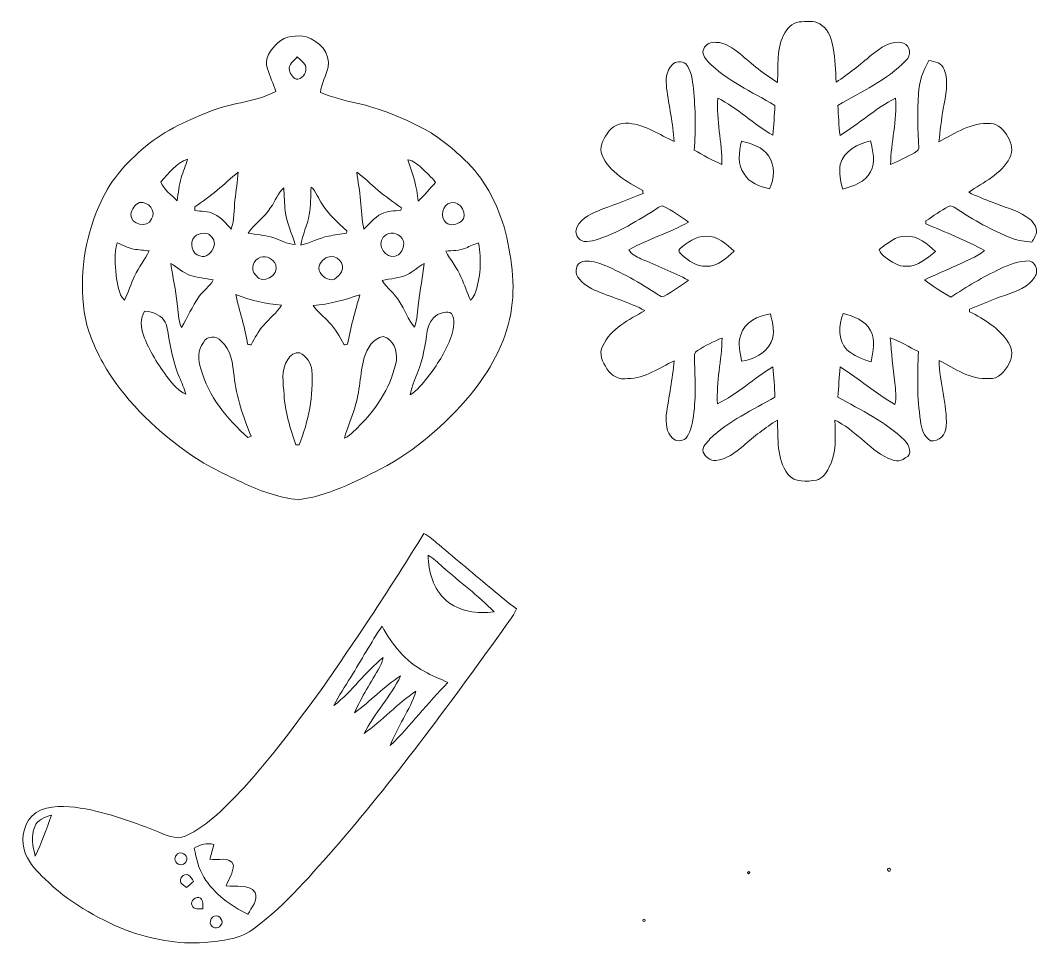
# Model space of a CAD drawing. Header units: centimetres. Extents: x -16.5 to 16.4, y -15 to 15.
import ezdxf

# ---------------------------------------------------------------- set-up
doc = ezdxf.new("R2010")
doc.units = ezdxf.units.CM
doc.header["$MEASUREMENT"] = 0
doc.layers.add('Layer 1', color=7, linetype='Continuous')

msp = doc.modelspace()

# ---------------------------------------------------------------- linework, layer by layer
at = {"layer": 'Layer 1', "color": 252, "lineweight": 9}
for points, knots in [([(8.26779, 14.56968), (8.38914, 14.75807), (8.57576, 14.95033), (8.82235, 14.93128), (8.82235, 14.93128), (9.04143, 14.94363), (9.29754, 14.97573), (9.47076, 14.80569), (9.47076, 14.80569), (9.70888, 14.64518), (9.78791, 14.34602), (9.83765, 14.08073), (9.83765, 14.08073), (9.91244, 13.71667), (9.91173, 13.34343), (9.93254, 12.97407), (9.93254, 12.97407), (10.33753, 13.23054), (10.70901, 13.53499), (11.07202, 13.84649), (11.07202, 13.84649), (11.36729, 14.07191), (11.71407, 14.36049), (12.11518, 14.23913), (12.11518, 14.23913), (12.34378, 14.15376), (12.37624, 13.82991), (12.19703, 13.67327), (12.19703, 13.67327), (11.58108, 13.02699), (10.74887, 12.65833), (9.98581, 12.21807), (9.98581, 12.21807), (10.01439, 11.8921), (10.01721, 11.56366), (10.0606, 11.23911), (10.0606, 11.23911), (10.67444, 11.62046), (11.21207, 12.11929), (11.85624, 12.45337), (11.85624, 12.45337), (11.9208, 11.72982), (11.70631, 11.01827), (11.6989, 10.29613), (11.6989, 10.29613), (11.96102, 10.41537), (12.21854, 10.54449), (12.4729, 10.68031), (12.4729, 10.68031), (12.53075, 10.71417), (12.61013, 10.75157), (12.61048, 10.83024), (12.61048, 10.83024), (12.5812, 11.41691), (12.56709, 12.00605), (12.6066, 12.59272), (12.6066, 12.59272), (12.63059, 12.97195), (12.73466, 13.34766), (12.94244, 13.66834), (12.94244, 13.66834), (13.13718, 13.65034), (13.36895, 13.58261), (13.44057, 13.37659), (13.44057, 13.37659), (13.59332, 12.97195), (13.48149, 12.52498), (13.40705, 12.11435), (13.40705, 12.11435), (13.34567, 11.75628), (13.2991, 11.39539), (13.26841, 11.03309), (13.26841, 11.03309), (13.78453, 11.32166), (14.32075, 11.6695), (14.93952, 11.62928), (14.93952, 11.62928), (15.2034, 11.62893), (15.38014, 11.40562), (15.49973, 11.19783), (15.49973, 11.19783), (15.62603, 11.00204), (15.68423, 10.73287), (15.56041, 10.52226), (15.56041, 10.52226), (15.29089, 9.97757), (14.70598, 9.72851), (14.23079, 9.39902), (14.23079, 9.39902), (14.47844, 9.27519), (14.73879, 9.17924), (14.99491, 9.07446), (14.99491, 9.07446), (15.35897, 8.92277), (15.75796, 8.84163), (16.08781, 8.61479), (16.08781, 8.61479), (16.25714, 8.51707), (16.40849, 8.35621), (16.43177, 8.15477), (16.43177, 8.15477), (16.42754, 8.01684), (16.33581, 7.90183), (16.28219, 7.78012), (16.28219, 7.78012), (16.06206, 7.81152), (15.83628, 7.82387), (15.62779, 7.90747), (15.62779, 7.90747), (14.98785, 8.16253), (14.38425, 8.50155), (13.81098, 8.88185), (13.81098, 8.88185), (13.74113, 8.9203), (13.65894, 8.98556), (13.57744, 8.94005), (13.57744, 8.94005), (13.31851, 8.80988), (13.08955, 8.62749), (12.84437, 8.47439), (12.84437, 8.47439), (12.84437, 8.44899), (12.84508, 8.39854), (12.84543, 8.37349), (12.84543, 8.37349), (13.48325, 8.1008), (14.13554, 7.85068), (14.74055, 7.50919), (14.74055, 7.50919), (14.47491, 7.28623), (14.14365, 7.17158), (13.83356, 7.02694), (13.83356, 7.02694), (13.48854, 6.86749), (13.13753, 6.72214), (12.79357, 6.56092), (12.79357, 6.56092), (13.06451, 6.35067), (13.35837, 6.17322), (13.65223, 5.99754), (13.65223, 5.99754), (14.16164, 6.34044), (14.69434, 6.64947), (15.24785, 6.91582), (15.24785, 6.91582), (15.54383, 7.05728), (15.86203, 7.17511), (16.19506, 7.17229), (16.19506, 7.17229), (16.34252, 7.14865), (16.42718, 6.98884), (16.43353, 6.84949), (16.43353, 6.84949), (16.4353, 6.68757), (16.31218, 6.56163), (16.20705, 6.45403), (16.20705, 6.45403), (15.89978, 6.18274), (15.48738, 6.09772), (15.11591, 5.95414), (15.11591, 5.95414), (14.8291, 5.8409), (14.54547, 5.72096), (14.25795, 5.60983), (14.25795, 5.60983), (14.25901, 5.58902), (14.26148, 5.54774), (14.26254, 5.52693), (14.26254, 5.52693), (14.74338, 5.28422), (15.22386, 4.98365), (15.52372, 4.52328), (15.52372, 4.52328), (15.6546, 4.32396), (15.66518, 4.04773), (15.53854, 3.84383), (15.53854, 3.84383), (15.41118, 3.59865), (15.20163, 3.32701), (14.88943, 3.36193), (14.88943, 3.36193), (14.28053, 3.31043), (13.77994, 3.68543), (13.26947, 3.9486), (13.26947, 3.9486), (13.28182, 3.22894), (13.53758, 2.53502), (13.50371, 1.8143), (13.50371, 1.8143), (13.49348, 1.55395), (13.26771, 1.29854), (12.98866, 1.34299), (12.98866, 1.34299), (12.765, 1.47986), (12.70573, 1.74692), (12.66904, 1.98575), (12.66904, 1.98575), (12.55404, 2.72905), (12.56497, 3.4847), (12.60413, 4.23329), (12.60413, 4.23329), (12.29721, 4.37652), (12.01358, 4.57231), (11.69008, 4.67709), (11.69008, 4.67709), (11.72078, 4.19202), (11.78181, 3.70907), (11.83296, 3.22541), (11.83296, 3.22541), (11.85695, 2.99399), (11.90598, 2.75163), (11.8386, 2.52267), (11.8386, 2.52267), (11.21313, 2.87651), (10.67303, 3.36017), (10.06166, 3.73658), (10.06166, 3.73658), (10.02779, 3.41203), (10.02533, 3.08465), (9.99146, 2.75974), (9.99146, 2.75974), (10.73547, 2.33394), (11.52992, 1.96705), (12.15081, 1.36168), (12.15081, 1.36168), (12.29545, 1.21493), (12.44009, 0.88473), (12.17233, 0.7863), (12.17233, 0.7863), (12.01323, 0.63496), (11.78075, 0.70058), (11.60612, 0.78031), (11.60612, 0.78031), (10.96865, 1.09287), (10.53368, 1.70987), (9.89198, 2.01185), (9.89198, 2.01185), (9.9142, 1.4975), (9.95124, 0.93976), (9.70218, 0.4681), (9.70218, 0.4681), (9.61187, 0.30088), (9.49439, 0.11003), (9.29366, 0.06769), (9.29366, 0.06769), (8.98004, 0.02113), (8.5867, -0.02932), (8.36974, 0.26207), (8.36974, 0.26207), (7.98733, 0.7542), (8.06353, 1.43083), (8.02931, 2.01256), (8.02931, 2.01256), (7.63455, 1.76702), (7.2666, 1.48022), (6.91947, 1.17154), (6.91947, 1.17154), (6.66265, 0.95458), (6.37443, 0.73092), (6.02835, 0.69917), (6.02835, 0.69917), (5.85408, 0.69352), (5.69004, 0.8177), (5.6216, 0.97292), (5.6216, 0.97292), (5.58103, 1.14719), (5.74578, 1.27807), (5.84244, 1.40155), (5.84244, 1.40155), (6.44216, 1.99774), (7.23521, 2.32865), (7.94888, 2.76045), (7.94888, 2.76045), (7.93582, 3.08606), (7.91607, 3.41132), (7.8762, 3.73447), (7.8762, 3.73447), (7.25567, 3.37181), (6.73991, 2.84829), (6.08762, 2.54031), (6.08762, 2.54031), (6.03929, 3.25575), (6.22661, 3.95883), (6.23649, 4.6725), (6.23649, 4.6725), (5.95709, 4.56914), (5.69392, 4.42485), (5.43957, 4.27139), (5.43957, 4.27139), (5.31504, 4.22201), (5.34855, 4.06678), (5.33938, 3.96236), (5.33938, 3.96236), (5.3609, 3.31748), (5.40147, 2.66414), (5.28787, 2.02491), (5.28787, 2.02491), (5.24977, 1.80971), (5.19298, 1.58746), (5.05645, 1.41178), (5.05645, 1.41178), (4.93862, 1.31441), (4.74142, 1.32005), (4.63241, 1.42906), (4.63241, 1.42906), (4.41157, 1.61039), (4.42674, 1.92754), (4.42321, 2.18507), (4.42321, 2.18507), (4.51211, 2.7675), (4.62959, 3.34676), (4.68498, 3.93449), (4.68498, 3.93449), (4.19673, 3.70942), (3.74165, 3.35876), (3.17861, 3.35841), (3.17861, 3.35841), (2.91615, 3.31184), (2.63146, 3.44166), (2.50446, 3.67661), (2.50446, 3.67661), (2.36088, 3.88687), (2.22894, 4.17367), (2.36723, 4.41921), (2.36723, 4.41921), (2.62899, 4.98577), (3.21636, 5.26305), (3.72754, 5.56503), (3.72754, 5.56503), (3.24106, 5.82891), (2.70272, 5.97919), (2.1926, 6.18874), (2.1926, 6.18874), (1.95165, 6.2914), (1.71071, 6.42616), (1.55901, 6.64665), (1.55901, 6.64665), (1.44048, 6.81104), (1.50927, 7.09573), (1.71, 7.15853), (1.71, 7.15853), (1.91144, 7.17722), (2.11887, 7.15324), (2.30725, 7.07774), (2.30725, 7.07774), (2.96624, 6.82304), (3.57584, 6.45862), (4.16639, 6.07479), (4.16639, 6.07479), (4.22425, 6.04516), (4.29304, 5.98554), (4.35901, 6.02858), (4.35901, 6.02858), (4.62818, 6.19156), (4.89523, 6.36019), (5.14711, 6.54928), (5.14711, 6.54928), (4.64617, 6.80857), (4.123, 7.0213), (3.60583, 7.24496), (3.60583, 7.24496), (3.45096, 7.3081), (3.30279, 7.39383), (3.21107, 7.53741), (3.21107, 7.53741), (3.83725, 7.8789), (4.52799, 8.08669), (5.14958, 8.43417), (5.14958, 8.43417), (4.89347, 8.61973), (4.62888, 8.794), (4.35019, 8.94323), (4.35019, 8.94323), (4.2881, 8.98521), (4.22178, 8.93018), (4.1671, 8.90195), (4.1671, 8.90195), (3.51728, 8.49097), (2.85723, 8.07363), (2.11675, 7.84609), (2.11675, 7.84609), (2.00281, 7.81752), (1.88392, 7.80164), (1.76715, 7.80658), (1.76715, 7.80658), (1.56254, 7.82104), (1.44013, 8.07963), (1.52867, 8.25567), (1.52867, 8.25567), (1.67366, 8.60209), (2.04937, 8.73121), (2.3697, 8.86068), (2.3697, 8.86068), (2.81173, 9.00602), (3.23718, 9.19547), (3.67215, 9.35915), (3.67215, 9.35915), (3.67109, 9.38385), (3.66898, 9.43394), (3.66827, 9.45899), (3.66827, 9.45899), (3.16239, 9.74121), (2.58207, 10.04213), (2.34571, 10.60587), (2.34571, 10.60587), (2.23634, 10.84611), (2.37463, 11.10117), (2.51081, 11.29696), (2.51081, 11.29696), (2.63992, 11.54461), (2.93873, 11.66174), (3.2079, 11.63598), (3.2079, 11.63598), (3.75011, 11.59189), (4.20238, 11.2638), (4.68498, 11.0472), (4.68498, 11.0472), (4.64582, 11.62999), (4.50964, 12.19972), (4.43909, 12.77828), (4.43909, 12.77828), (4.4084, 13.03439), (4.41193, 13.3406), (4.61477, 13.53005), (4.61477, 13.53005), (4.71884, 13.65458), (4.93404, 13.66939), (5.05645, 13.56497), (5.05645, 13.56497), (5.24977, 13.34166), (5.26953, 13.03545), (5.30657, 12.7564), (5.30657, 12.7564), (5.36972, 12.09636), (5.39512, 11.42925), (5.32738, 10.7685), (5.32738, 10.7685), (5.62654, 10.6094), (5.91546, 10.42525), (6.23296, 10.30319), (6.23296, 10.30319), (6.23684, 11.02427), (6.04352, 11.73547), (6.09291, 12.4569), (6.09291, 12.4569), (6.73567, 12.12881), (7.25567, 11.60811), (7.87867, 11.24687), (7.87867, 11.24687), (7.91395, 11.56931), (7.93441, 11.89351), (7.94817, 12.21771), (7.94817, 12.21771), (7.20381, 12.66115), (6.38395, 13.01464), (5.76906, 13.64223), (5.76906, 13.64223), (5.68581, 13.75688), (5.56233, 13.90752), (5.64277, 14.05216), (5.64277, 14.05216), (5.70521, 14.2035), (5.87313, 14.28746), (6.03541, 14.25994), (6.03541, 14.25994), (6.34197, 14.26947), (6.58998, 14.05639), (6.82246, 13.88565), (6.82246, 13.88565), (7.20593, 13.55509), (7.59645, 13.22913), (8.02966, 12.96454), (8.02966, 12.96454), (8.06459, 13.49935), (7.98874, 14.08426), (8.26779, 14.56968), (8.26779, 14.56968), (8.26779, 14.56968), (8.26779, 14.56968), (8.26779, 14.56968)], [0, 0, 0, 0, 0.00826446, 0.00826446, 0.00826446, 0.00826446, 0.01652893, 0.01652893, 0.01652893, 0.01652893, 0.02479339, 0.02479339, 0.02479339, 0.02479339, 0.03305785, 0.03305785, 0.03305785, 0.03305785, 0.04132231, 0.04132231, 0.04132231, 0.04132231, 0.04958678, 0.04958678, 0.04958678, 0.04958678, 0.05785124, 0.05785124, 0.05785124, 0.05785124, 0.0661157, 0.0661157, 0.0661157, 0.0661157, 0.07438017, 0.07438017, 0.07438017, 0.07438017, 0.08264463, 0.08264463, 0.08264463, 0.08264463, 0.09090909, 0.09090909, 0.09090909, 0.09090909, 0.09917355, 0.09917355, 0.09917355, 0.09917355, 0.10743802, 0.10743802, 0.10743802, 0.10743802, 0.11570248, 0.11570248, 0.11570248, 0.11570248, 0.12396694, 0.12396694, 0.12396694, 0.12396694, 0.1322314, 0.1322314, 0.1322314, 0.1322314, 0.14049587, 0.14049587, 0.14049587, 0.14049587, 0.14876033, 0.14876033, 0.14876033, 0.14876033, 0.15702479, 0.15702479, 0.15702479, 0.15702479, 0.16528926, 0.16528926, 0.16528926, 0.16528926, 0.17355372, 0.17355372, 0.17355372, 0.17355372, 0.18181818, 0.18181818, 0.18181818, 0.18181818, 0.19008264, 0.19008264, 0.19008264, 0.19008264, 0.19834711, 0.19834711, 0.19834711, 0.19834711, 0.20661157, 0.20661157, 0.20661157, 0.20661157, 0.21487603, 0.21487603, 0.21487603, 0.21487603, 0.2231405, 0.2231405, 0.2231405, 0.2231405, 0.23140496, 0.23140496, 0.23140496, 0.23140496, 0.23966942, 0.23966942, 0.23966942, 0.23966942, 0.24793388, 0.24793388, 0.24793388, 0.24793388, 0.25619835, 0.25619835, 0.25619835, 0.25619835, 0.26446281, 0.26446281, 0.26446281, 0.26446281, 0.27272727, 0.27272727, 0.27272727, 0.27272727, 0.28099174, 0.28099174, 0.28099174, 0.28099174, 0.2892562, 0.2892562, 0.2892562, 0.2892562, 0.29752066, 0.29752066, 0.29752066, 0.29752066, 0.30578512, 0.30578512, 0.30578512, 0.30578512, 0.31404959, 0.31404959, 0.31404959, 0.31404959, 0.32231405, 0.32231405, 0.32231405, 0.32231405, 0.33057851, 0.33057851, 0.33057851, 0.33057851, 0.33884298, 0.33884298, 0.33884298, 0.33884298, 0.34710744, 0.34710744, 0.34710744, 0.34710744, 0.3553719, 0.3553719, 0.3553719, 0.3553719, 0.36363636, 0.36363636, 0.36363636, 0.36363636, 0.37190083, 0.37190083, 0.37190083, 0.37190083, 0.38016529, 0.38016529, 0.38016529, 0.38016529, 0.38842975, 0.38842975, 0.38842975, 0.38842975, 0.39669421, 0.39669421, 0.39669421, 0.39669421, 0.40495868, 0.40495868, 0.40495868, 0.40495868, 0.41322314, 0.41322314, 0.41322314, 0.41322314, 0.4214876, 0.4214876, 0.4214876, 0.4214876, 0.42975207, 0.42975207, 0.42975207, 0.42975207, 0.43801653, 0.43801653, 0.43801653, 0.43801653, 0.44628099, 0.44628099, 0.44628099, 0.44628099, 0.45454545, 0.45454545, 0.45454545, 0.45454545, 0.46280992, 0.46280992, 0.46280992, 0.46280992, 0.47107438, 0.47107438, 0.47107438, 0.47107438, 0.47933884, 0.47933884, 0.47933884, 0.47933884, 0.48760331, 0.48760331, 0.48760331, 0.48760331, 0.49586777, 0.49586777, 0.49586777, 0.49586777, 0.50413223, 0.50413223, 0.50413223, 0.50413223, 0.51239669, 0.51239669, 0.51239669, 0.51239669, 0.52066116, 0.52066116, 0.52066116, 0.52066116, 0.52892562, 0.52892562, 0.52892562, 0.52892562, 0.53719008, 0.53719008, 0.53719008, 0.53719008, 0.54545455, 0.54545455, 0.54545455, 0.54545455, 0.55371901, 0.55371901, 0.55371901, 0.55371901, 0.56198347, 0.56198347, 0.56198347, 0.56198347, 0.57024793, 0.57024793, 0.57024793, 0.57024793, 0.5785124, 0.5785124, 0.5785124, 0.5785124, 0.58677686, 0.58677686, 0.58677686, 0.58677686, 0.59504132, 0.59504132, 0.59504132, 0.59504132, 0.60330579, 0.60330579, 0.60330579, 0.60330579, 0.61157025, 0.61157025, 0.61157025, 0.61157025, 0.61983471, 0.61983471, 0.61983471, 0.61983471, 0.62809917, 0.62809917, 0.62809917, 0.62809917, 0.63636364, 0.63636364, 0.63636364, 0.63636364, 0.6446281, 0.6446281, 0.6446281, 0.6446281, 0.65289256, 0.65289256, 0.65289256, 0.65289256, 0.66115702, 0.66115702, 0.66115702, 0.66115702, 0.66942149, 0.66942149, 0.66942149, 0.66942149, 0.67768595, 0.67768595, 0.67768595, 0.67768595, 0.68595041, 0.68595041, 0.68595041, 0.68595041, 0.69421488, 0.69421488, 0.69421488, 0.69421488, 0.70247934, 0.70247934, 0.70247934, 0.70247934, 0.7107438, 0.7107438, 0.7107438, 0.7107438, 0.71900826, 0.71900826, 0.71900826, 0.71900826, 0.72727273, 0.72727273, 0.72727273, 0.72727273, 0.73553719, 0.73553719, 0.73553719, 0.73553719, 0.74380165, 0.74380165, 0.74380165, 0.74380165, 0.75206612, 0.75206612, 0.75206612, 0.75206612, 0.76033058, 0.76033058, 0.76033058, 0.76033058, 0.76859504, 0.76859504, 0.76859504, 0.76859504, 0.7768595, 0.7768595, 0.7768595, 0.7768595, 0.78512397, 0.78512397, 0.78512397, 0.78512397, 0.79338843, 0.79338843, 0.79338843, 0.79338843, 0.80165289, 0.80165289, 0.80165289, 0.80165289, 0.80991736, 0.80991736, 0.80991736, 0.80991736, 0.81818182, 0.81818182, 0.81818182, 0.81818182, 0.82644628, 0.82644628, 0.82644628, 0.82644628, 0.83471074, 0.83471074, 0.83471074, 0.83471074, 0.84297521, 0.84297521, 0.84297521, 0.84297521, 0.85123967, 0.85123967, 0.85123967, 0.85123967, 0.85950413, 0.85950413, 0.85950413, 0.85950413, 0.8677686, 0.8677686, 0.8677686, 0.8677686, 0.87603306, 0.87603306, 0.87603306, 0.87603306, 0.88429752, 0.88429752, 0.88429752, 0.88429752, 0.89256198, 0.89256198, 0.89256198, 0.89256198, 0.90082645, 0.90082645, 0.90082645, 0.90082645, 0.90909091, 0.90909091, 0.90909091, 0.90909091, 0.91735537, 0.91735537, 0.91735537, 0.91735537, 0.92561983, 0.92561983, 0.92561983, 0.92561983, 0.9338843, 0.9338843, 0.9338843, 0.9338843, 0.94214876, 0.94214876, 0.94214876, 0.94214876, 0.95041322, 0.95041322, 0.95041322, 0.95041322, 0.95867769, 0.95867769, 0.95867769, 0.95867769, 0.96694215, 0.96694215, 0.96694215, 0.96694215, 0.97520661, 0.97520661, 0.97520661, 0.97520661, 0.98347107, 0.98347107, 0.98347107, 0.98347107, 1, 1, 1, 1]), ([(-8.16707, 14.24654), (-7.9233, 14.48149), (-7.54759, 14.50265), (-7.23292, 14.43633), (-7.23292, 14.43633), (-6.82511, 14.31039), (-6.45786, 13.90822), (-6.53477, 13.45667), (-6.53477, 13.45667), (-6.60039, 13.17833), (-6.75808, 12.92821), (-6.78701, 12.63893), (-6.78701, 12.63893), (-6.40636, 12.4823), (-6.00737, 12.37611), (-5.60626, 12.2865), (-5.60626, 12.2865), (-4.8619, 12.12881), (-4.15528, 11.83001), (-3.48112, 11.48323), (-3.48112, 11.48323), (-2.96819, 11.22253), (-2.52545, 10.84929), (-2.11482, 10.45065), (-2.11482, 10.45065), (-1.48158, 9.87456), (-1.08717, 9.08222), (-0.83071, 8.27613), (-0.83071, 8.27613), (-0.59329, 7.36314), (-0.44512, 6.40076), (-0.61657, 5.46237), (-0.61657, 5.46237), (-0.80142, 4.48271), (-1.30484, 3.58947), (-1.92855, 2.82289), (-1.92855, 2.82289), (-2.74241, 1.86227), (-3.71219, 1.01878), (-4.82874, 0.42859), (-4.82874, 0.42859), (-5.6814, -0.00145), (-6.54888, -0.45195), (-7.51126, -0.56978), (-7.51126, -0.56978), (-8.10181, -0.50451), (-8.6719, -0.3059), (-9.21306, -0.06601), (-9.21306, -0.06601), (-9.87205, 0.25925), (-10.5522, 0.55488), (-11.14381, 0.99762), (-11.14381, 0.99762), (-12.21096, 1.77549), (-13.19027, 2.71564), (-13.84327, 3.87487), (-13.84327, 3.87487), (-14.12196, 4.39099), (-14.36502, 4.94132), (-14.44193, 5.52764), (-14.44193, 5.52764), (-14.60668, 6.6791), (-14.43346, 7.87537), (-13.97203, 8.94111), (-13.97203, 8.94111), (-13.65418, 9.71193), (-13.09714, 10.35787), (-12.45826, 10.88351), (-12.45826, 10.88351), (-11.81444, 11.42679), (-11.03516, 11.76051), (-10.25904, 12.0639), (-10.25904, 12.0639), (-9.59829, 12.31155), (-8.86346, 12.32919), (-8.23657, 12.67068), (-8.23657, 12.67068), (-8.30677, 12.92256), (-8.42566, 13.15681), (-8.50468, 13.40516), (-8.50468, 13.40516), (-8.6218, 13.73007), (-8.39461, 14.03946), (-8.16707, 14.24654), (-8.16707, 14.24654), (-8.16707, 14.24654), (-8.16707, 14.24654), (-8.16707, 14.24654)], [0, 0, 0, 0, 0.04347826, 0.04347826, 0.04347826, 0.04347826, 0.08695652, 0.08695652, 0.08695652, 0.08695652, 0.13043478, 0.13043478, 0.13043478, 0.13043478, 0.17391304, 0.17391304, 0.17391304, 0.17391304, 0.2173913, 0.2173913, 0.2173913, 0.2173913, 0.26086957, 0.26086957, 0.26086957, 0.26086957, 0.30434783, 0.30434783, 0.30434783, 0.30434783, 0.34782609, 0.34782609, 0.34782609, 0.34782609, 0.39130435, 0.39130435, 0.39130435, 0.39130435, 0.43478261, 0.43478261, 0.43478261, 0.43478261, 0.47826087, 0.47826087, 0.47826087, 0.47826087, 0.52173913, 0.52173913, 0.52173913, 0.52173913, 0.56521739, 0.56521739, 0.56521739, 0.56521739, 0.60869565, 0.60869565, 0.60869565, 0.60869565, 0.65217391, 0.65217391, 0.65217391, 0.65217391, 0.69565217, 0.69565217, 0.69565217, 0.69565217, 0.73913043, 0.73913043, 0.73913043, 0.73913043, 0.7826087, 0.7826087, 0.7826087, 0.7826087, 0.82608696, 0.82608696, 0.82608696, 0.82608696, 0.86956522, 0.86956522, 0.86956522, 0.86956522, 0.91304348, 0.91304348, 0.91304348, 0.91304348, 1, 1, 1, 1]), ([(-7.53913, 13.78899), (-7.64637, 13.65775), (-7.83511, 13.54874), (-7.79172, 13.34942), (-7.79172, 13.34942), (-7.74938, 13.2263), (-7.6686, 13.0605), (-7.51479, 13.06685), (-7.51479, 13.06685), (-7.32817, 13.10883), (-7.20928, 13.32367), (-7.27349, 13.50782), (-7.27349, 13.50782), (-7.33769, 13.62106), (-7.44741, 13.69938), (-7.53913, 13.78899), (-7.53913, 13.78899), (-7.53913, 13.78899), (-7.53913, 13.78899), (-7.53913, 13.78899)], [0, 0, 0, 0, 0.16666667, 0.16666667, 0.16666667, 0.16666667, 0.33333333, 0.33333333, 0.33333333, 0.33333333, 0.5, 0.5, 0.5, 0.5, 0.66666667, 0.66666667, 0.66666667, 0.66666667, 1, 1, 1, 1]), ([(6.86267, 11.0539), (6.79917, 10.70782), (6.71133, 10.29578), (6.95439, 9.99451), (6.95439, 9.99451), (7.11879, 9.69923), (7.46275, 9.59305), (7.77002, 9.51508), (7.77002, 9.51508), (7.94041, 9.83999), (7.95805, 10.26474), (7.74638, 10.57412), (7.74638, 10.57412), (7.54248, 10.85775), (7.19781, 10.99922), (6.86267, 11.0539), (6.86267, 11.0539), (6.86267, 11.0539), (6.86267, 11.0539), (6.86267, 11.0539)], [0, 0, 0, 0, 0.16666667, 0.16666667, 0.16666667, 0.16666667, 0.33333333, 0.33333333, 0.33333333, 0.33333333, 0.5, 0.5, 0.5, 0.5, 0.66666667, 0.66666667, 0.66666667, 0.66666667, 1, 1, 1, 1]), ([(10.06519, 10.30495), (10.03591, 10.03825), (10.05425, 9.75885), (10.15091, 9.50591), (10.15091, 9.50591), (10.4917, 9.59693), (10.87799, 9.72252), (11.0445, 10.06506), (11.0445, 10.06506), (11.22794, 10.37516), (11.1207, 10.74416), (11.05261, 11.07154), (11.05261, 11.07154), (10.63881, 10.96712), (10.1876, 10.75122), (10.06519, 10.30495), (10.06519, 10.30495), (10.06519, 10.30495), (10.06519, 10.30495), (10.06519, 10.30495)], [0, 0, 0, 0, 0.16666667, 0.16666667, 0.16666667, 0.16666667, 0.33333333, 0.33333333, 0.33333333, 0.33333333, 0.5, 0.5, 0.5, 0.5, 0.66666667, 0.66666667, 0.66666667, 0.66666667, 1, 1, 1, 1]), ([(-11.95873, 9.74016), (-11.87829, 9.47663), (-11.60524, 9.32352), (-11.43203, 9.12138), (-11.43203, 9.12138), (-11.39111, 9.37221), (-11.37347, 9.62727), (-11.30009, 9.87139), (-11.30009, 9.87139), (-11.24435, 10.07741), (-11.14522, 10.26932), (-11.09795, 10.47817), (-11.09795, 10.47817), (-11.46025, 10.3427), (-11.70826, 10.01779), (-11.95873, 9.74016), (-11.95873, 9.74016), (-11.95873, 9.74016), (-11.95873, 9.74016), (-11.95873, 9.74016)], [0, 0, 0, 0, 0.16666667, 0.16666667, 0.16666667, 0.16666667, 0.33333333, 0.33333333, 0.33333333, 0.33333333, 0.5, 0.5, 0.5, 0.5, 0.66666667, 0.66666667, 0.66666667, 0.66666667, 1, 1, 1, 1]), ([(-3.94891, 10.45594), (-3.8018, 10.0185), (-3.65293, 9.5807), (-3.61483, 9.1168), (-3.61483, 9.1168), (-3.4021, 9.29319), (-3.24441, 9.5239), (-3.05038, 9.71899), (-3.05038, 9.71899), (-3.18867, 9.88797), (-3.34672, 10.03931), (-3.50582, 10.18854), (-3.50582, 10.18854), (-3.63635, 10.30213), (-3.77181, 10.42842), (-3.94891, 10.45594), (-3.94891, 10.45594), (-3.94891, 10.45594), (-3.94891, 10.45594), (-3.94891, 10.45594)], [0, 0, 0, 0, 0.16666667, 0.16666667, 0.16666667, 0.16666667, 0.33333333, 0.33333333, 0.33333333, 0.33333333, 0.5, 0.5, 0.5, 0.5, 0.66666667, 0.66666667, 0.66666667, 0.66666667, 1, 1, 1, 1]), ([(-10.85877, 8.92912), (-10.86018, 8.8882), (-10.86159, 8.84763), (-10.863, 8.80635), (-10.863, 8.80635), (-10.65133, 8.77884), (-10.41921, 8.80106), (-10.22729, 8.68852), (-10.22729, 8.68852), (-9.99587, 8.58763), (-9.847, 8.37808), (-9.6752, 8.20345), (-9.6752, 8.20345), (-9.57607, 8.50825), (-9.59124, 8.8314), (-9.55631, 9.14608), (-9.55631, 9.14608), (-9.52844, 9.44947), (-9.46494, 9.74897), (-9.45506, 10.05413), (-9.45506, 10.05413), (-9.90874, 9.66184), (-10.35218, 9.25438), (-10.85877, 8.92912), (-10.85877, 8.92912), (-10.85877, 8.92912), (-10.85877, 8.92912), (-10.85877, 8.92912)], [0, 0, 0, 0, 0.125, 0.125, 0.125, 0.125, 0.25, 0.25, 0.25, 0.25, 0.375, 0.375, 0.375, 0.375, 0.5, 0.5, 0.5, 0.5, 0.625, 0.625, 0.625, 0.625, 0.75, 0.75, 0.75, 0.75, 1, 1, 1, 1]), ([(-5.60802, 10.04813), (-5.5731, 9.74298), (-5.50572, 9.44206), (-5.48279, 9.13514), (-5.48279, 9.13514), (-5.45844, 8.82399), (-5.44892, 8.51002), (-5.38048, 8.20416), (-5.38048, 8.20416), (-5.19633, 8.37737), (-5.03441, 8.58022), (-4.80863, 8.70264), (-4.80863, 8.70264), (-4.61425, 8.80212), (-4.38741, 8.78801), (-4.1768, 8.81835), (-4.1768, 8.81835), (-4.17222, 8.8374), (-4.1634, 8.87479), (-4.15881, 8.89384), (-4.15881, 8.89384), (-4.4181, 9.08328), (-4.68304, 9.26426), (-4.92963, 9.47028), (-4.92963, 9.47028), (-5.16246, 9.65514), (-5.35826, 9.88444), (-5.60802, 10.04813), (-5.60802, 10.04813), (-5.60802, 10.04813), (-5.60802, 10.04813), (-5.60802, 10.04813)], [0, 0, 0, 0, 0.11111111, 0.11111111, 0.11111111, 0.11111111, 0.22222222, 0.22222222, 0.22222222, 0.22222222, 0.33333333, 0.33333333, 0.33333333, 0.33333333, 0.44444444, 0.44444444, 0.44444444, 0.44444444, 0.55555556, 0.55555556, 0.55555556, 0.55555556, 0.66666667, 0.66666667, 0.66666667, 0.66666667, 0.77777778, 0.77777778, 0.77777778, 0.77777778, 1, 1, 1, 1]), ([(-7.08334, 9.56941), (-7.11509, 9.27167), (-7.08475, 8.96934), (-7.1486, 8.67477), (-7.1486, 8.67477), (-7.19799, 8.33222), (-7.3772, 8.02495), (-7.42306, 7.6817), (-7.42306, 7.6817), (-7.11509, 7.75613), (-6.83639, 7.92053), (-6.52277, 7.97591), (-6.52277, 7.97591), (-6.33051, 8.01895), (-6.13613, 8.05317), (-5.94069, 8.07822), (-5.94069, 8.07822), (-5.93681, 8.09586), (-5.92976, 8.13184), (-5.92623, 8.14948), (-5.92623, 8.14948), (-6.21233, 8.41689), (-6.51995, 8.673), (-6.72527, 9.01167), (-6.72527, 9.01167), (-6.85439, 9.19159), (-6.91753, 9.4163), (-7.08334, 9.56941), (-7.08334, 9.56941), (-7.08334, 9.56941), (-7.08334, 9.56941), (-7.08334, 9.56941)], [0, 0, 0, 0, 0.11111111, 0.11111111, 0.11111111, 0.11111111, 0.22222222, 0.22222222, 0.22222222, 0.22222222, 0.33333333, 0.33333333, 0.33333333, 0.33333333, 0.44444444, 0.44444444, 0.44444444, 0.44444444, 0.55555556, 0.55555556, 0.55555556, 0.55555556, 0.66666667, 0.66666667, 0.66666667, 0.66666667, 0.77777778, 0.77777778, 0.77777778, 0.77777778, 1, 1, 1, 1]), ([(-8.39955, 8.90301), (-8.59076, 8.58128), (-8.92696, 8.38443), (-9.13157, 8.07363), (-9.13157, 8.07363), (-8.87474, 8.03236), (-8.61439, 8.00696), (-8.36216, 7.94064), (-8.36216, 7.94064), (-8.10781, 7.87114), (-7.87744, 7.71309), (-7.60721, 7.70604), (-7.60721, 7.70604), (-7.70917, 8.07081), (-7.88626, 8.41477), (-7.92789, 8.79471), (-7.92789, 8.79471), (-7.94976, 9.04518), (-7.95823, 9.29601), (-7.97375, 9.54683), (-7.97375, 9.54683), (-8.16989, 9.37256), (-8.24609, 9.10974), (-8.39955, 8.90301), (-8.39955, 8.90301), (-8.39955, 8.90301), (-8.39955, 8.90301), (-8.39955, 8.90301)], [0, 0, 0, 0, 0.125, 0.125, 0.125, 0.125, 0.25, 0.25, 0.25, 0.25, 0.375, 0.375, 0.375, 0.375, 0.5, 0.5, 0.5, 0.5, 0.625, 0.625, 0.625, 0.625, 0.75, 0.75, 0.75, 0.75, 1, 1, 1, 1]), ([(-12.64911, 9.06388), (-12.80645, 9.01132), (-12.89853, 8.8374), (-12.93733, 8.68464), (-12.93733, 8.68464), (-12.94615, 8.35092), (-12.38876, 8.20769), (-12.26, 8.53365), (-12.26, 8.53365), (-12.0949, 8.7806), (-12.37007, 9.12385), (-12.64911, 9.06388), (-12.64911, 9.06388), (-12.64911, 9.06388), (-12.64911, 9.06388), (-12.64911, 9.06388)], [0, 0, 0, 0, 0.2, 0.2, 0.2, 0.2, 0.4, 0.4, 0.4, 0.4, 0.6, 0.6, 0.6, 0.6, 1, 1, 1, 1]), ([(-2.55791, 9.05859), (-2.84683, 9.00744), (-2.92091, 8.59151), (-2.70678, 8.41265), (-2.70678, 8.41265), (-2.56602, 8.29447), (-2.36247, 8.3548), (-2.22771, 8.45005), (-2.22771, 8.45005), (-1.9603, 8.65148), (-2.25416, 9.14925), (-2.55791, 9.05859), (-2.55791, 9.05859), (-2.55791, 9.05859), (-2.55791, 9.05859), (-2.55791, 9.05859)], [0, 0, 0, 0, 0.2, 0.2, 0.2, 0.2, 0.4, 0.4, 0.4, 0.4, 0.6, 0.6, 0.6, 0.6, 1, 1, 1, 1]), ([(-10.55714, 8.07857), (-10.66439, 8.05599), (-10.80021, 8.05105), (-10.87252, 7.95651), (-10.87252, 7.95651), (-11.03692, 7.76107), (-10.95649, 7.39524), (-10.69226, 7.33633), (-10.69226, 7.33633), (-10.48412, 7.24919), (-10.29503, 7.45945), (-10.23823, 7.64042), (-10.23823, 7.64042), (-10.17544, 7.85209), (-10.34477, 8.07081), (-10.55714, 8.07857), (-10.55714, 8.07857), (-10.55714, 8.07857), (-10.55714, 8.07857), (-10.55714, 8.07857)], [0, 0, 0, 0, 0.16666667, 0.16666667, 0.16666667, 0.16666667, 0.33333333, 0.33333333, 0.33333333, 0.33333333, 0.5, 0.5, 0.5, 0.5, 0.66666667, 0.66666667, 0.66666667, 0.66666667, 1, 1, 1, 1]), ([(-4.50065, 8.07645), (-4.60084, 8.0701), (-4.68904, 8.01648), (-4.75148, 7.93922), (-4.75148, 7.93922), (-4.96067, 7.69087), (-4.67316, 7.23014), (-4.35848, 7.33209), (-4.35848, 7.33209), (-4.20291, 7.3589), (-4.11965, 7.52612), (-4.08896, 7.66476), (-4.08896, 7.66476), (-4.04169, 7.9043), (-4.28122, 8.09445), (-4.50065, 8.07645), (-4.50065, 8.07645), (-4.50065, 8.07645), (-4.50065, 8.07645), (-4.50065, 8.07645)], [0, 0, 0, 0, 0.16666667, 0.16666667, 0.16666667, 0.16666667, 0.33333333, 0.33333333, 0.33333333, 0.33333333, 0.5, 0.5, 0.5, 0.5, 0.66666667, 0.66666667, 0.66666667, 0.66666667, 1, 1, 1, 1]), ([(4.86666, 7.5614), (4.78269, 7.50672), (4.88535, 7.41958), (4.92874, 7.3709), (4.92874, 7.3709), (5.15346, 7.18534), (5.40746, 6.98179), (5.71791, 7.00366), (5.71791, 7.00366), (6.09326, 6.97649), (6.37302, 7.2633), (6.6316, 7.48908), (6.6316, 7.48908), (6.37161, 7.70957), (6.09079, 8.00378), (5.71791, 7.9745), (5.71791, 7.9745), (5.38242, 7.99002), (5.10372, 7.76883), (4.86666, 7.5614), (4.86666, 7.5614), (4.86666, 7.5614), (4.86666, 7.5614), (4.86666, 7.5614)], [0, 0, 0, 0, 0.14285714, 0.14285714, 0.14285714, 0.14285714, 0.28571429, 0.28571429, 0.28571429, 0.28571429, 0.42857143, 0.42857143, 0.42857143, 0.42857143, 0.57142857, 0.57142857, 0.57142857, 0.57142857, 0.71428571, 0.71428571, 0.71428571, 0.71428571, 1, 1, 1, 1]), ([(11.32566, 7.54411), (11.37576, 7.45027), (11.43185, 7.35502), (11.5204, 7.29258), (11.5204, 7.29258), (11.7236, 7.15112), (11.94585, 6.98284), (12.20867, 7.00013), (12.20867, 7.00013), (12.58649, 6.97473), (12.87048, 7.27036), (13.15094, 7.47462), (13.15094, 7.47462), (12.89553, 7.72368), (12.58649, 7.99179), (12.20902, 7.97521), (12.20902, 7.97521), (11.85589, 7.99779), (11.59589, 7.72403), (11.32566, 7.54411), (11.32566, 7.54411), (11.32566, 7.54411), (11.32566, 7.54411), (11.32566, 7.54411)], [0, 0, 0, 0, 0.14285714, 0.14285714, 0.14285714, 0.14285714, 0.28571429, 0.28571429, 0.28571429, 0.28571429, 0.42857143, 0.42857143, 0.42857143, 0.42857143, 0.57142857, 0.57142857, 0.57142857, 0.57142857, 0.71428571, 0.71428571, 0.71428571, 0.71428571, 1, 1, 1, 1]), ([(-13.37372, 7.75931), (-13.47214, 7.41782), (-13.44181, 7.05587), (-13.41217, 6.70662), (-13.41217, 6.70662), (-13.36314, 6.43039), (-13.34479, 6.11607), (-13.14194, 5.90264), (-13.14194, 5.90264), (-13.01177, 6.15417), (-12.93486, 6.42898), (-12.80857, 6.68228), (-12.80857, 6.68228), (-12.68016, 6.9712), (-12.47802, 7.2185), (-12.33338, 7.49825), (-12.33338, 7.49825), (-12.50518, 7.51871), (-12.67804, 7.53141), (-12.84914, 7.55646), (-12.84914, 7.55646), (-13.03541, 7.59139), (-13.19592, 7.69969), (-13.37372, 7.75931), (-13.37372, 7.75931), (-13.37372, 7.75931), (-13.37372, 7.75931), (-13.37372, 7.75931)], [0, 0, 0, 0, 0.125, 0.125, 0.125, 0.125, 0.25, 0.25, 0.25, 0.25, 0.375, 0.375, 0.375, 0.375, 0.5, 0.5, 0.5, 0.5, 0.625, 0.625, 0.625, 0.625, 0.75, 0.75, 0.75, 0.75, 1, 1, 1, 1]), ([(-2.07319, 7.59033), (-2.27604, 7.4979), (-2.50711, 7.52083), (-2.7223, 7.48979), (-2.7223, 7.48979), (-2.56531, 7.20121), (-2.35717, 6.94192), (-2.22347, 6.6403), (-2.22347, 6.6403), (-2.1067, 6.40076), (-2.03615, 6.14217), (-1.91832, 5.90264), (-1.91832, 5.90264), (-1.86717, 5.96155), (-1.81143, 6.01906), (-1.78003, 6.09173), (-1.78003, 6.09173), (-1.59659, 6.62513), (-1.55178, 7.20227), (-1.65938, 7.75684), (-1.65938, 7.75684), (-1.80296, 7.71521), (-1.93772, 7.65171), (-2.07319, 7.59033), (-2.07319, 7.59033), (-2.07319, 7.59033), (-2.07319, 7.59033), (-2.07319, 7.59033)], [0, 0, 0, 0, 0.125, 0.125, 0.125, 0.125, 0.25, 0.25, 0.25, 0.25, 0.375, 0.375, 0.375, 0.375, 0.5, 0.5, 0.5, 0.5, 0.625, 0.625, 0.625, 0.625, 0.75, 0.75, 0.75, 0.75, 1, 1, 1, 1]), ([(-8.72869, 7.29399), (-8.95906, 7.22273), (-9.07759, 6.889), (-8.88251, 6.7172), (-8.88251, 6.7172), (-8.67507, 6.37219), (-8.11945, 6.69815), (-8.23339, 7.04811), (-8.23339, 7.04811), (-8.31242, 7.22979), (-8.52832, 7.3642), (-8.72869, 7.29399), (-8.72869, 7.29399), (-8.72869, 7.29399), (-8.72869, 7.29399), (-8.72869, 7.29399)], [0, 0, 0, 0, 0.2, 0.2, 0.2, 0.2, 0.4, 0.4, 0.4, 0.4, 0.6, 0.6, 0.6, 0.6, 1, 1, 1, 1]), ([(-6.54324, 7.29611), (-6.71962, 7.24355), (-6.86567, 7.05164), (-6.82969, 6.86502), (-6.82969, 6.86502), (-6.7482, 6.68122), (-6.54324, 6.50554), (-6.32804, 6.5835), (-6.32804, 6.5835), (-6.23244, 6.63889), (-6.16329, 6.73025), (-6.10156, 6.81915), (-6.10156, 6.81915), (-5.95233, 7.0668), (-6.27512, 7.41288), (-6.54324, 7.29611), (-6.54324, 7.29611), (-6.54324, 7.29611), (-6.54324, 7.29611), (-6.54324, 7.29611)], [0, 0, 0, 0, 0.16666667, 0.16666667, 0.16666667, 0.16666667, 0.33333333, 0.33333333, 0.33333333, 0.33333333, 0.5, 0.5, 0.5, 0.5, 0.66666667, 0.66666667, 0.66666667, 0.66666667, 1, 1, 1, 1]), ([(-11.63911, 7.08938), (-11.57561, 6.65723), (-11.47366, 6.23072), (-11.43168, 5.79504), (-11.43168, 5.79504), (-11.39252, 5.53645), (-11.41086, 5.25847), (-11.28951, 5.01928), (-11.28951, 5.01928), (-11.09266, 5.3449), (-10.94626, 5.70014), (-10.72365, 6.00988), (-10.72365, 6.00988), (-10.58572, 6.20462), (-10.37581, 6.34044), (-10.26575, 6.55563), (-10.26575, 6.55563), (-10.51304, 6.60714), (-10.76669, 6.63218), (-11.00834, 6.70662), (-11.00834, 6.70662), (-11.23836, 6.79799), (-11.42568, 6.96803), (-11.63911, 7.08938), (-11.63911, 7.08938), (-11.63911, 7.08938), (-11.63911, 7.08938), (-11.63911, 7.08938)], [0, 0, 0, 0, 0.125, 0.125, 0.125, 0.125, 0.25, 0.25, 0.25, 0.25, 0.375, 0.375, 0.375, 0.375, 0.5, 0.5, 0.5, 0.5, 0.625, 0.625, 0.625, 0.625, 0.75, 0.75, 0.75, 0.75, 1, 1, 1, 1]), ([(-3.96302, 6.73061), (-4.22372, 6.6149), (-4.51512, 6.60714), (-4.78817, 6.53482), (-4.78817, 6.53482), (-4.62801, 6.29069), (-4.37683, 6.12242), (-4.2336, 5.86383), (-4.2336, 5.86383), (-4.03216, 5.60419), (-3.95667, 5.26834), (-3.73336, 5.02457), (-3.73336, 5.02457), (-3.6367, 5.27575), (-3.64234, 5.55127), (-3.60636, 5.81409), (-3.60636, 5.81409), (-3.56297, 6.24201), (-3.46313, 6.66182), (-3.42574, 7.09044), (-3.42574, 7.09044), (-3.61271, 6.98249), (-3.77358, 6.83397), (-3.96302, 6.73061), (-3.96302, 6.73061), (-3.96302, 6.73061), (-3.96302, 6.73061), (-3.96302, 6.73061)], [0, 0, 0, 0, 0.125, 0.125, 0.125, 0.125, 0.25, 0.25, 0.25, 0.25, 0.375, 0.375, 0.375, 0.375, 0.5, 0.5, 0.5, 0.5, 0.625, 0.625, 0.625, 0.625, 0.75, 0.75, 0.75, 0.75, 1, 1, 1, 1]), ([(-9.53091, 6.08573), (-9.41485, 5.54457), (-9.22152, 5.02175), (-9.14603, 4.47071), (-9.14603, 4.47071), (-9.10934, 4.46472), (-9.0723, 4.45872), (-9.03526, 4.45272), (-9.03526, 4.45272), (-8.91284, 4.67003), (-8.79396, 4.89158), (-8.63556, 5.08525), (-8.63556, 5.08525), (-8.44294, 5.30821), (-8.19812, 5.48566), (-8.04325, 5.74107), (-8.04325, 5.74107), (-8.55336, 5.78269), (-9.05854, 5.88606), (-9.53091, 6.08573), (-9.53091, 6.08573), (-9.53091, 6.08573), (-9.53091, 6.08573), (-9.53091, 6.08573)], [0, 0, 0, 0, 0.14285714, 0.14285714, 0.14285714, 0.14285714, 0.28571429, 0.28571429, 0.28571429, 0.28571429, 0.42857143, 0.42857143, 0.42857143, 0.42857143, 0.57142857, 0.57142857, 0.57142857, 0.57142857, 0.71428571, 0.71428571, 0.71428571, 0.71428571, 1, 1, 1, 1]), ([(-7.01737, 5.73295), (-6.88896, 5.51176), (-6.6653, 5.37347), (-6.50267, 5.18121), (-6.50267, 5.18121), (-6.29735, 4.9706), (-6.15589, 4.71025), (-6.01936, 4.45237), (-6.01936, 4.45237), (-5.98232, 4.45872), (-5.94528, 4.46472), (-5.90788, 4.47071), (-5.90788, 4.47071), (-5.80558, 5.01399), (-5.66411, 5.54845), (-5.5036, 6.07726), (-5.5036, 6.07726), (-5.99608, 5.91322), (-6.49561, 5.76294), (-7.01737, 5.73295), (-7.01737, 5.73295), (-7.01737, 5.73295), (-7.01737, 5.73295), (-7.01737, 5.73295)], [0, 0, 0, 0, 0.14285714, 0.14285714, 0.14285714, 0.14285714, 0.28571429, 0.28571429, 0.28571429, 0.28571429, 0.42857143, 0.42857143, 0.42857143, 0.42857143, 0.57142857, 0.57142857, 0.57142857, 0.57142857, 0.71428571, 0.71428571, 0.71428571, 0.71428571, 1, 1, 1, 1]), ([(-12.4946, 5.54175), (-12.62759, 5.3068), (-12.61242, 5.01787), (-12.52705, 4.76846), (-12.52705, 4.76846), (-12.33655, 4.25728), (-12.03951, 3.79232), (-11.71178, 3.35876), (-11.71178, 3.35876), (-11.55727, 3.15944), (-11.38899, 2.95518), (-11.15192, 2.85217), (-11.15192, 2.85217), (-11.19496, 3.04196), (-11.28069, 3.218), (-11.35477, 3.39686), (-11.35477, 3.39686), (-11.52904, 3.80185), (-11.61759, 4.23682), (-11.70049, 4.66792), (-11.70049, 4.66792), (-11.74353, 4.86512), (-11.74001, 5.08631), (-11.85995, 5.25776), (-11.85995, 5.25776), (-12.00917, 5.45461), (-12.25859, 5.52693), (-12.4946, 5.54175), (-12.4946, 5.54175), (-12.4946, 5.54175), (-12.4946, 5.54175), (-12.4946, 5.54175)], [0, 0, 0, 0, 0.11111111, 0.11111111, 0.11111111, 0.11111111, 0.22222222, 0.22222222, 0.22222222, 0.22222222, 0.33333333, 0.33333333, 0.33333333, 0.33333333, 0.44444444, 0.44444444, 0.44444444, 0.44444444, 0.55555556, 0.55555556, 0.55555556, 0.55555556, 0.66666667, 0.66666667, 0.66666667, 0.66666667, 0.77777778, 0.77777778, 0.77777778, 0.77777778, 1, 1, 1, 1]), ([(-2.98935, 5.43486), (-3.39716, 5.1925), (-3.32308, 4.65239), (-3.43138, 4.25446), (-3.43138, 4.25446), (-3.503, 3.75634), (-3.77852, 3.32242), (-3.87765, 2.83347), (-3.87765, 2.83347), (-3.64411, 2.96859), (-3.48148, 3.19154), (-3.31144, 3.39474), (-3.31144, 3.39474), (-3.01017, 3.79338), (-2.73324, 4.21777), (-2.55755, 4.68838), (-2.55755, 4.68838), (-2.47394, 4.91451), (-2.41856, 5.17415), (-2.49934, 5.4091), (-2.49934, 5.4091), (-2.58507, 5.5996), (-2.84189, 5.49835), (-2.98935, 5.43486), (-2.98935, 5.43486), (-2.98935, 5.43486), (-2.98935, 5.43486), (-2.98935, 5.43486)], [0, 0, 0, 0, 0.125, 0.125, 0.125, 0.125, 0.25, 0.25, 0.25, 0.25, 0.375, 0.375, 0.375, 0.375, 0.5, 0.5, 0.5, 0.5, 0.625, 0.625, 0.625, 0.625, 0.75, 0.75, 0.75, 0.75, 1, 1, 1, 1]), ([(6.84327, 4.77304), (6.72932, 4.494), (6.83445, 4.20154), (6.86761, 3.91967), (6.86761, 3.91967), (7.24826, 3.98776), (7.65184, 4.16344), (7.82293, 4.53598), (7.82293, 4.53598), (7.98239, 4.83055), (7.86703, 5.15616), (7.80141, 5.45779), (7.80141, 5.45779), (7.39925, 5.40416), (6.96392, 5.18967), (6.84327, 4.77304), (6.84327, 4.77304), (6.84327, 4.77304), (6.84327, 4.77304), (6.84327, 4.77304)], [0, 0, 0, 0, 0.16666667, 0.16666667, 0.16666667, 0.16666667, 0.33333333, 0.33333333, 0.33333333, 0.33333333, 0.5, 0.5, 0.5, 0.5, 0.66666667, 0.66666667, 0.66666667, 0.66666667, 1, 1, 1, 1]), ([(10.15691, 5.46872), (10.00698, 5.08984), (9.97911, 4.60406), (10.28391, 4.29291), (10.28391, 4.29291), (10.50334, 4.09254), (10.78909, 3.98106), (11.07308, 3.90662), (11.07308, 3.90662), (11.12705, 4.23682), (11.21666, 4.60406), (11.04662, 4.91486), (11.04662, 4.91486), (10.87975, 5.25), (10.49628, 5.38264), (10.15691, 5.46872)], [0, 0, 0, 0, 0.2, 0.2, 0.2, 0.2, 0.4, 0.4, 0.4, 0.4, 0.6, 0.6, 0.6, 0.6, 1, 1, 1, 1]), ([(-10.57972, 4.52469), (-10.7801, 4.28727), (-10.75329, 3.95107), (-10.66121, 3.67485), (-10.66121, 3.67485), (-10.42873, 2.78056), (-9.80819, 2.05172), (-9.13615, 1.44529), (-9.13615, 1.44529), (-9.10123, 1.46046), (-9.0663, 1.47528), (-9.03138, 1.48974), (-9.03138, 1.48974), (-9.29702, 2.11169), (-9.51116, 2.76186), (-9.58383, 3.43672), (-9.58383, 3.43672), (-9.63251, 3.83748), (-9.67343, 4.29327), (-10.0054, 4.57161), (-10.0054, 4.57161), (-10.1458, 4.76352), (-10.47988, 4.74906), (-10.57972, 4.52469), (-10.57972, 4.52469), (-10.57972, 4.52469), (-10.57972, 4.52469), (-10.57972, 4.52469)], [0, 0, 0, 0, 0.125, 0.125, 0.125, 0.125, 0.25, 0.25, 0.25, 0.25, 0.375, 0.375, 0.375, 0.375, 0.5, 0.5, 0.5, 0.5, 0.625, 0.625, 0.625, 0.625, 0.75, 0.75, 0.75, 0.75, 1, 1, 1, 1]), ([(-4.75077, 4.71836), (-5.08238, 4.66545), (-5.27112, 4.33348), (-5.37025, 4.04315), (-5.37025, 4.04315), (-5.50924, 3.50446), (-5.49584, 2.93578), (-5.67576, 2.40555), (-5.67576, 2.40555), (-5.75972, 2.07147), (-5.93328, 1.76632), (-6.00278, 1.42836), (-6.00278, 1.42836), (-5.78582, 1.54195), (-5.62002, 1.72716), (-5.45104, 1.90037), (-5.45104, 1.90037), (-4.90352, 2.46658), (-4.46784, 3.16649), (-4.32497, 3.94966), (-4.32497, 3.94966), (-4.28087, 4.2534), (-4.42445, 4.64005), (-4.75077, 4.71836), (-4.75077, 4.71836), (-4.75077, 4.71836), (-4.75077, 4.71836), (-4.75077, 4.71836)], [0, 0, 0, 0, 0.125, 0.125, 0.125, 0.125, 0.25, 0.25, 0.25, 0.25, 0.375, 0.375, 0.375, 0.375, 0.5, 0.5, 0.5, 0.5, 0.625, 0.625, 0.625, 0.625, 0.75, 0.75, 0.75, 0.75, 1, 1, 1, 1]), ([(-7.8471, 3.97682), (-8.07288, 3.63816), (-7.99104, 3.21377), (-7.96599, 2.83312), (-7.96599, 2.83312), (-7.92859, 2.27361), (-7.76455, 1.73598), (-7.58252, 1.20928), (-7.58252, 1.20928), (-7.555, 1.20893), (-7.49997, 1.20858), (-7.47245, 1.20822), (-7.47245, 1.20822), (-7.17506, 1.97587), (-7.0022, 2.80454), (-7.06817, 3.62969), (-7.06817, 3.62969), (-7.07805, 3.87346), (-7.2495, 4.08089), (-7.45658, 4.19131), (-7.45658, 4.19131), (-7.62415, 4.22977), (-7.76385, 4.10488), (-7.8471, 3.97682)], [0, 0, 0, 0, 0.14285714, 0.14285714, 0.14285714, 0.14285714, 0.28571429, 0.28571429, 0.28571429, 0.28571429, 0.42857143, 0.42857143, 0.42857143, 0.42857143, 0.57142857, 0.57142857, 0.57142857, 0.57142857, 0.71428571, 0.71428571, 0.71428571, 0.71428571, 1, 1, 1, 1]), ([(-3.43491, -1.66092), (-3.25641, -1.75864), (-3.10683, -1.89763), (-2.94984, -2.02569), (-2.94984, -2.02569), (-2.36529, -2.51146), (-1.78779, -3.00535), (-1.20042, -3.4876), (-1.20042, -3.4876), (-0.94783, -3.69856), (-0.703, -3.92011), (-0.42854, -4.10355), (-0.42854, -4.10355), (-0.50403, -4.28841), (-0.62856, -4.4461), (-0.74039, -4.60979), (-0.74039, -4.60979), (-2.48629, -7.04219), (-4.25935, -9.46083), (-6.20704, -11.73696), (-6.20704, -11.73696), (-7.05935, -12.69193), (-7.88591, -13.69029), (-8.91919, -14.45828), (-8.91919, -14.45828), (-9.37287, -14.822), (-9.98141, -14.8735), (-10.5388, -14.92607), (-10.5388, -14.92607), (-11.40698, -14.99768), (-12.27305, -14.82164), (-13.0855, -14.52566), (-13.0855, -14.52566), (-14.05493, -14.13584), (-14.97956, -13.60068), (-15.72534, -12.86126), (-15.72534, -12.86126), (-15.96805, -12.62913), (-16.20229, -12.37584), (-16.3434, -12.06751), (-16.3434, -12.06751), (-16.51556, -11.66323), (-16.43618, -11.16016), (-16.14761, -10.82679), (-16.14761, -10.82679), (-15.77226, -10.47119), (-15.2191, -10.5047), (-14.74426, -10.53998), (-14.74426, -10.53998), (-13.82986, -10.66698), (-12.95356, -10.97954), (-12.09843, -11.31715), (-12.09843, -11.31715), (-11.81232, -11.44062), (-11.47895, -11.60608), (-11.16604, -11.47378), (-11.16604, -11.47378), (-10.40262, -11.13406), (-9.83606, -10.50118), (-9.26774, -9.91098), (-9.26774, -9.91098), (-8.36145, -8.91156), (-7.55853, -7.8243), (-6.76654, -6.73351), (-6.76654, -6.73351), (-5.60661, -5.07581), (-4.48513, -3.39023), (-3.43491, -1.66092), (-3.43491, -1.66092), (-3.43491, -1.66092), (-3.43491, -1.66092), (-3.43491, -1.66092)], [0, 0, 0, 0, 0.05263158, 0.05263158, 0.05263158, 0.05263158, 0.10526316, 0.10526316, 0.10526316, 0.10526316, 0.15789474, 0.15789474, 0.15789474, 0.15789474, 0.21052632, 0.21052632, 0.21052632, 0.21052632, 0.26315789, 0.26315789, 0.26315789, 0.26315789, 0.31578947, 0.31578947, 0.31578947, 0.31578947, 0.36842105, 0.36842105, 0.36842105, 0.36842105, 0.42105263, 0.42105263, 0.42105263, 0.42105263, 0.47368421, 0.47368421, 0.47368421, 0.47368421, 0.52631579, 0.52631579, 0.52631579, 0.52631579, 0.57894737, 0.57894737, 0.57894737, 0.57894737, 0.63157895, 0.63157895, 0.63157895, 0.63157895, 0.68421053, 0.68421053, 0.68421053, 0.68421053, 0.73684211, 0.73684211, 0.73684211, 0.73684211, 0.78947368, 0.78947368, 0.78947368, 0.78947368, 0.84210526, 0.84210526, 0.84210526, 0.84210526, 0.89473684, 0.89473684, 0.89473684, 0.89473684, 1, 1, 1, 1]), ([(-3.29309, -2.36541), (-3.28957, -2.90093), (-3.12764, -3.47278), (-2.71172, -3.83509), (-2.71172, -3.83509), (-2.28838, -4.20162), (-1.69395, -4.28523), (-1.15526, -4.20127), (-1.15526, -4.20127), (-1.67772, -3.67881), (-2.26898, -3.23254), (-2.82496, -2.74783), (-2.82496, -2.74783), (-2.97383, -2.61165), (-3.12059, -2.4716), (-3.29309, -2.36541), (-3.29309, -2.36541), (-3.29309, -2.36541), (-3.29309, -2.36541), (-3.29309, -2.36541)], [0, 0, 0, 0, 0.16666667, 0.16666667, 0.16666667, 0.16666667, 0.33333333, 0.33333333, 0.33333333, 0.33333333, 0.5, 0.5, 0.5, 0.5, 0.66666667, 0.66666667, 0.66666667, 0.66666667, 1, 1, 1, 1]), ([(-5.80381, -6.31864), (-5.98408, -6.62626), (-6.1961, -6.91695), (-6.34674, -7.24116), (-6.34674, -7.24116), (-5.75513, -6.78784), (-5.33779, -6.14472), (-4.74795, -5.68823), (-4.74795, -5.68823), (-4.77476, -5.793), (-4.81004, -5.89672), (-4.86472, -5.99126), (-4.86472, -5.99126), (-5.15294, -6.47845), (-5.44539, -6.96528), (-5.68634, -7.47822), (-5.68634, -7.47822), (-5.16246, -7.10957), (-4.73102, -6.62133), (-4.18562, -6.28301), (-4.18562, -6.28301), (-4.51053, -6.94447), (-5.02947, -7.49445), (-5.37166, -8.1478), (-5.37166, -8.1478), (-4.77688, -7.73399), (-4.29075, -7.18154), (-3.68821, -6.77796), (-3.68821, -6.77796), (-3.884, -7.39955), (-4.29957, -7.92978), (-4.52076, -8.54255), (-4.52076, -8.54255), (-3.8653, -7.89379), (-3.30297, -7.15649), (-2.65598, -6.49891), (-2.65598, -6.49891), (-2.90222, -6.35921), (-3.17915, -6.28301), (-3.4208, -6.13343), (-3.4208, -6.13343), (-4.02722, -5.81382), (-4.47102, -5.26243), (-4.78711, -4.66588), (-4.78711, -4.66588), (-5.15012, -5.2014), (-5.45527, -5.7736), (-5.80381, -6.31864), (-5.80381, -6.31864), (-5.80381, -6.31864), (-5.80381, -6.31864), (-5.80381, -6.31864)], [0, 0, 0, 0, 0.07142857, 0.07142857, 0.07142857, 0.07142857, 0.14285714, 0.14285714, 0.14285714, 0.14285714, 0.21428571, 0.21428571, 0.21428571, 0.21428571, 0.28571429, 0.28571429, 0.28571429, 0.28571429, 0.35714286, 0.35714286, 0.35714286, 0.35714286, 0.42857143, 0.42857143, 0.42857143, 0.42857143, 0.5, 0.5, 0.5, 0.5, 0.57142857, 0.57142857, 0.57142857, 0.57142857, 0.64285714, 0.64285714, 0.64285714, 0.64285714, 0.71428571, 0.71428571, 0.71428571, 0.71428571, 0.78571429, 0.78571429, 0.78571429, 0.78571429, 0.85714286, 0.85714286, 0.85714286, 0.85714286, 1, 1, 1, 1]), ([(-16.04919, -11.17286), (-16.18642, -11.47131), (-16.10563, -11.8188), (-16.02908, -12.12431), (-16.02908, -12.12431), (-15.82623, -11.69533), (-15.65937, -11.24801), (-15.50802, -10.79821), (-15.50802, -10.79821), (-15.7204, -10.85783), (-15.96487, -10.9492), (-16.04919, -11.17286), (-16.04919, -11.17286), (-16.04919, -11.17286), (-16.04919, -11.17286), (-16.04919, -11.17286)], [0, 0, 0, 0, 0.2, 0.2, 0.2, 0.2, 0.4, 0.4, 0.4, 0.4, 0.6, 0.6, 0.6, 0.6, 1, 1, 1, 1]), ([(-10.87535, -11.87207), (-10.81255, -12.19733), (-10.74059, -12.52683), (-10.56314, -12.81222), (-10.56314, -12.81222), (-10.23047, -13.35162), (-9.70307, -13.74003), (-9.13721, -14.00955), (-9.13721, -14.00955), (-9.02609, -13.79471), (-8.79607, -13.55764), (-8.90085, -13.30399), (-8.90085, -13.30399), (-9.11075, -13.01048), (-9.54467, -13.14524), (-9.84277, -13.08845), (-9.84277, -13.08845), (-9.74928, -12.87149), (-9.61417, -12.66053), (-9.60711, -12.41817), (-9.60711, -12.41817), (-9.72459, -12.10914), (-10.11934, -12.29117), (-10.37334, -12.22238), (-10.37334, -12.22238), (-10.32219, -12.06539), (-10.27633, -11.90629), (-10.24282, -11.74507), (-10.24282, -11.74507), (-10.46542, -11.69392), (-10.68555, -11.74824), (-10.87535, -11.87207), (-10.87535, -11.87207), (-10.87535, -11.87207), (-10.87535, -11.87207), (-10.87535, -11.87207)], [0, 0, 0, 0, 0.1, 0.1, 0.1, 0.1, 0.2, 0.2, 0.2, 0.2, 0.3, 0.3, 0.3, 0.3, 0.4, 0.4, 0.4, 0.4, 0.5, 0.5, 0.5, 0.5, 0.6, 0.6, 0.6, 0.6, 0.7, 0.7, 0.7, 0.7, 0.8, 0.8, 0.8, 0.8, 1, 1, 1, 1]), ([(-11.37911, -12.03188), (-11.49906, -12.08303), (-11.55092, -12.26365), (-11.43944, -12.35079), (-11.43944, -12.35079), (-11.35266, -12.4598), (-11.17415, -12.39841), (-11.12864, -12.28094), (-11.12864, -12.28094), (-11.05844, -12.13842), (-11.24012, -11.97261), (-11.37911, -12.03188), (-11.37911, -12.03188), (-11.37911, -12.03188), (-11.37911, -12.03188), (-11.37911, -12.03188)], [0, 0, 0, 0, 0.2, 0.2, 0.2, 0.2, 0.4, 0.4, 0.4, 0.4, 0.6, 0.6, 0.6, 0.6, 1, 1, 1, 1]), ([(11.61565, -12.52541), (11.6668, -12.48379), (11.72536, -12.57304), (11.6735, -12.60867), (11.6735, -12.60867), (11.62164, -12.64959), (11.56308, -12.56034), (11.61565, -12.52541)], [0, 0, 0, 0, 0.33333333, 0.33333333, 0.33333333, 0.33333333, 1, 1, 1, 1]), ([(-11.30962, -12.98967), (-11.25741, -13.04894), (-11.19214, -13.09409), (-11.12935, -13.14136), (-11.12935, -13.14136), (-11.07149, -13.09339), (-10.95649, -12.99778), (-10.89863, -12.94981), (-10.89863, -12.94981), (-10.94696, -12.86867), (-10.99, -12.77059), (-11.0849, -12.73496), (-11.0849, -12.73496), (-11.22213, -12.68099), (-11.37488, -12.8542), (-11.30962, -12.98967), (-11.30962, -12.98967), (-11.30962, -12.98967), (-11.30962, -12.98967), (-11.30962, -12.98967)], [0, 0, 0, 0, 0.16666667, 0.16666667, 0.16666667, 0.16666667, 0.33333333, 0.33333333, 0.33333333, 0.33333333, 0.5, 0.5, 0.5, 0.5, 0.66666667, 0.66666667, 0.66666667, 0.66666667, 1, 1, 1, 1]), ([(7.09868, -12.62384), (7.14419, -12.64712), (7.14384, -12.67111), (7.09762, -12.69545), (7.09762, -12.69545), (7.05141, -12.67146), (7.05176, -12.64783), (7.09868, -12.62384)], [0, 0, 0, 0, 0.33333333, 0.33333333, 0.33333333, 0.33333333, 1, 1, 1, 1]), ([(-10.94943, -13.72698), (-10.89616, -13.87161), (-10.71589, -13.83246), (-10.5963, -13.83598), (-10.5963, -13.83598), (-10.61535, -13.72027), (-10.56667, -13.56858), (-10.67497, -13.49097), (-10.67497, -13.49097), (-10.81185, -13.39889), (-11.02492, -13.57528), (-10.94943, -13.72698), (-10.94943, -13.72698), (-10.94943, -13.72698), (-10.94943, -13.72698), (-10.94943, -13.72698)], [0, 0, 0, 0, 0.2, 0.2, 0.2, 0.2, 0.4, 0.4, 0.4, 0.4, 0.6, 0.6, 0.6, 0.6, 1, 1, 1, 1]), ([(-10.21671, -14.07517), (-10.31408, -14.10057), (-10.36946, -14.20816), (-10.35676, -14.30341), (-10.35676, -14.30341), (-10.32466, -14.44911), (-10.10806, -14.51402), (-10.02162, -14.37856), (-10.02162, -14.37856), (-9.89004, -14.25332), (-10.05726, -14.01237), (-10.21671, -14.07517)], [0, 0, 0, 0, 0.25, 0.25, 0.25, 0.25, 0.5, 0.5, 0.5, 0.5, 1, 1, 1, 1]), ([(3.67779, -14.17818), (3.73494, -14.15948), (3.75435, -14.17888), (3.73636, -14.23674), (3.73636, -14.23674), (3.67885, -14.25473), (3.6591, -14.23533), (3.67779, -14.17818)], [0, 0, 0, 0, 0.33333333, 0.33333333, 0.33333333, 0.33333333, 1, 1, 1, 1])]:
    msp.add_open_spline(points, degree=3, knots=knots, dxfattribs=at)

doc.saveas('drawing.dxf')
